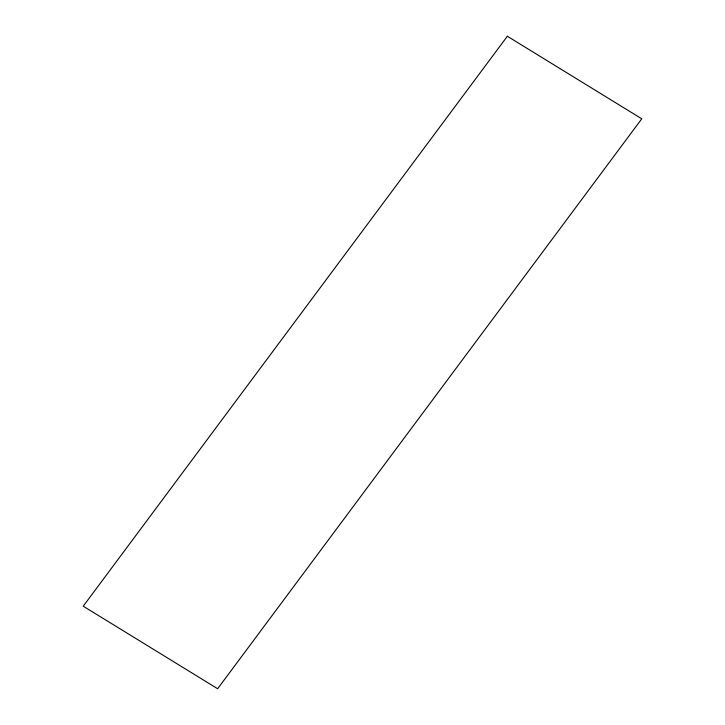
<?xml version="1.0" encoding="UTF-8"?>
<svg xmlns="http://www.w3.org/2000/svg" width="725" height="725" viewBox="0 0 725 725"><rect width="100%" height="100%" fill="white"/><g stroke="black" fill="none" stroke-linecap="round" stroke-linejoin="round"><path stroke-width="1.09" d="M507.355 36.25L83.239 606.191L217.645 688.75L641.761 118.809L507.355 36.25"/></g></svg>
